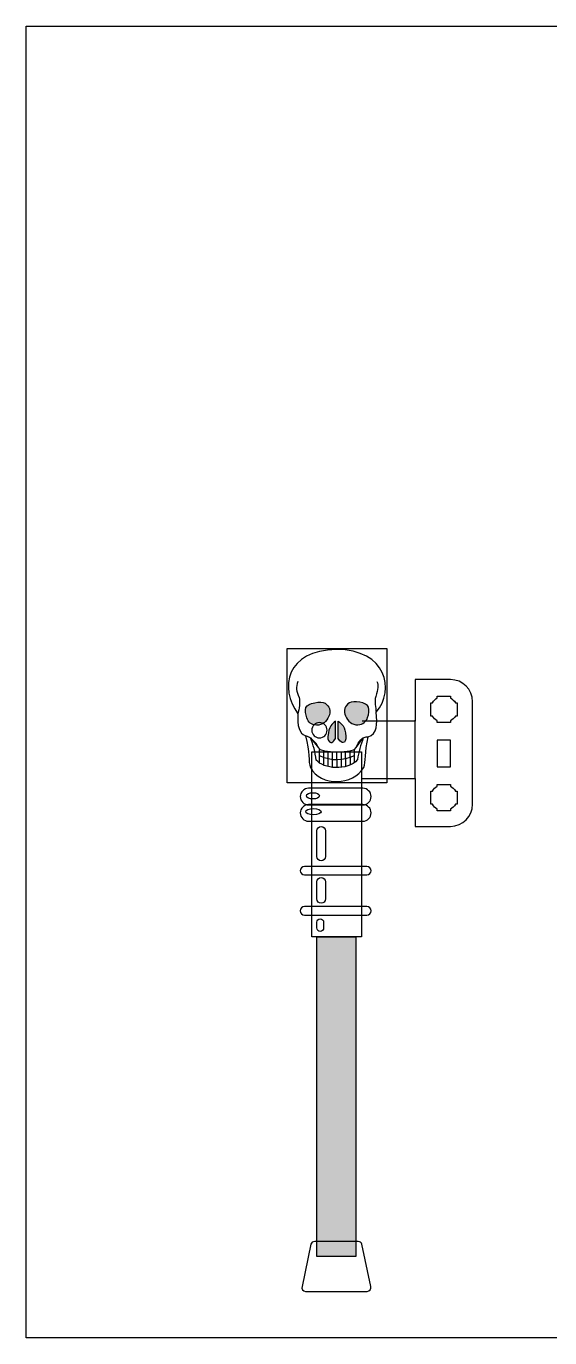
# Model space of a CAD drawing. Extents: x 0 to 879, y 0 to 842.
# Drawn here: x 0 to 336, y 0 to 842 of the extents above; entities that cross this region are included whole.
import ezdxf

# ---------------------------------------------------------------- set-up
doc = ezdxf.new("R2010")
doc.units = 0
doc.header["$MEASUREMENT"] = 0
doc.layers.add('LAYER_1', color=7, linetype='CONTINUOUS')

# ---------------------------------------------------------------- blocks, each defined once
blk = doc.blocks.new('BLOCK_3')
at = {"layer": 'LAYER_1'}
h = blk.add_hatch(color=7, dxfattribs=at)
h.dxf.hatch_style = 2
edge = h.paths.add_edge_path()
edge.add_spline(control_points=[(179.66, 404.53), (179.13, 402.58), (179.49, 400.08), (180.2, 397.88), (181.08, 395.13), (183.08, 393.49), (186.45, 393.22), (190.33, 393.12), (192.81, 395.38), (194.46, 399), (194.92, 400.1), (195.21, 401.93), (194.74, 403.95), (194.47, 404.97), (193.18, 406.5), (191.92, 407.28), (189.63, 408.66), (180.55, 407.88), (179.66, 404.53)], knot_values=[0, 0, 0, 0, 1, 1, 1, 2, 2, 2, 3, 3, 3, 4, 4, 4, 5, 5, 5, 6, 6, 6, 6], degree=3, periodic=0)
edge.add_line((179.66, 404.53), (179.66, 404.53))
edge = h.paths.add_edge_path()
edge.add_spline(control_points=[(219.81, 404.78), (220.34, 402.83), (219.97, 400.33), (219.27, 398.13), (218.39, 395.38), (216.39, 393.74), (213.02, 393.47), (209.13, 393.37), (206.66, 395.63), (205, 399.25), (204.55, 400.35), (204.26, 402.18), (204.72, 404.2), (205, 405.22), (206.29, 406.75), (207.54, 407.53), (209.84, 408.91), (218.92, 408.13), (219.81, 404.78)], knot_values=[0, 0, 0, 0, 1, 1, 1, 2, 2, 2, 3, 3, 3, 4, 4, 4, 5, 5, 5, 6, 6, 6, 6], degree=3, periodic=0)
edge.add_line((219.81, 404.78), (219.81, 404.78))
edge = h.paths.add_edge_path()
edge.add_spline(control_points=[(198.71, 395.74), (198.71, 395.74), (198.71, 384.74), (198.71, 384.74), (197.08, 382.26), (196.51, 382.08), (195.58, 382.13), (194.36, 382.12), (193.54, 383.95), (193.76, 386.04), (194.36, 392.68), (196.38, 394.05), (198.71, 395.74)], knot_values=[0, 0, 0, 0, 1, 1, 1, 2, 2, 2, 3, 3, 3, 4, 4, 4, 4], degree=3, periodic=0)
edge.add_line((198.71, 395.74), (198.71, 395.74))
edge = h.paths.add_edge_path()
edge.add_spline(control_points=[(200.37, 395.7), (200.37, 395.7), (200.37, 384.69), (200.37, 384.69), (201.99, 382.22), (202.56, 382.03), (203.49, 382.08), (204.71, 382.08), (205.53, 383.91), (205.31, 386), (204.71, 392.64), (202.7, 394.01), (200.37, 395.7)], knot_values=[0, 0, 0, 0, 1, 1, 1, 2, 2, 2, 3, 3, 3, 4, 4, 4, 4], degree=3, periodic=0)
edge.add_line((200.37, 395.7), (200.37, 395.7))
blk.add_lwpolyline([(167.65, 442.52), (231.52, 442.52), (231.52, 356.27), (167.65, 356.27), (167.65, 442.52)], dxfattribs=at)
at = {"layer": 'LAYER_1', "color": 7}
for points in [[(188.45, 369.07), (188.45, 377.65)], [(191.11, 367.49), (191.2, 376.91)], [(193.95, 366.83), (194, 376.44)], [(199.64, 366), (199.59, 376.11)], [(202.53, 366.37), (202.48, 376.16)], [(205.19, 366.79), (205.09, 376.44)], [(208.22, 367.91), (208.08, 376.81)], [(210.88, 369.45), (210.78, 377.7)]]:
    blk.add_lwpolyline(points, dxfattribs=at)
at = {"layer": 'LAYER_1'}
for points, knots in [([(174.54, 400.48), (162.48, 417.02), (166.94, 441.4), (199.18, 441.78), (231.46, 441.83), (237.04, 415.9), (224.75, 401.55), (225.54, 393.92), (225.57, 387.5), (219.69, 385.83), (217.3, 375.75), (218.19, 369.4), (216.76, 366.12), (210.06, 354.28), (189.14, 353.74), (182.53, 365.98), (181, 369.83), (182.3, 376.12), (179.33, 386.41), (175.24, 387.98), (174.02, 392.88), (174.54, 400.48)], [0, 0, 0, 0, 1, 1, 1, 2, 2, 2, 3, 3, 3, 4, 4, 4, 5, 5, 5, 6, 6, 6, 7, 7, 7, 7]), ([(174.54, 421.26), (172.9, 417.46), (173.68, 415.04), (175.23, 410.99), (176.2, 408.48), (175.02, 403.46), (174.54, 400.48)], [0, 0, 0, 0, 1, 1, 1, 2, 2, 2, 2]), ([(225.15, 421.26), (226.3, 418.86), (226.09, 416.46), (224.5, 411.57), (223.42, 408.72), (224.51, 404.39), (224.75, 401.55)], [0, 0, 0, 0, 1, 1, 1, 2, 2, 2, 2]), ([(179.66, 404.53), (179.13, 402.58), (179.49, 400.08), (180.2, 397.88), (181.08, 395.13), (183.08, 393.49), (186.45, 393.22), (190.33, 393.12), (192.81, 395.38), (194.46, 399), (194.92, 400.1), (195.21, 401.93), (194.74, 403.95), (194.47, 404.97), (193.18, 406.5), (191.92, 407.28), (189.63, 408.66), (180.55, 407.88), (179.66, 404.53)], [0, 0, 0, 0, 1, 1, 1, 2, 2, 2, 3, 3, 3, 4, 4, 4, 5, 5, 5, 6, 6, 6, 6]), ([(219.81, 404.78), (220.34, 402.83), (219.97, 400.33), (219.27, 398.13), (218.39, 395.38), (216.39, 393.74), (213.02, 393.47), (209.13, 393.37), (206.66, 395.63), (205, 399.25), (204.55, 400.35), (204.26, 402.18), (204.72, 404.2), (205, 405.22), (206.29, 406.75), (207.54, 407.53), (209.84, 408.91), (218.92, 408.13), (219.81, 404.78)], [0, 0, 0, 0, 1, 1, 1, 2, 2, 2, 3, 3, 3, 4, 4, 4, 5, 5, 5, 6, 6, 6, 6]), ([(198.71, 395.74), (198.71, 395.74), (198.71, 384.74), (198.71, 384.74), (197.08, 382.26), (196.51, 382.08), (195.58, 382.13), (194.36, 382.12), (193.54, 383.95), (193.76, 386.04), (194.36, 392.68), (196.38, 394.05), (198.71, 395.74)], [0, 0, 0, 0, 1, 1, 1, 2, 2, 2, 3, 3, 3, 4, 4, 4, 4]), ([(200.37, 395.7), (200.37, 395.7), (200.37, 384.69), (200.37, 384.69), (201.99, 382.22), (202.56, 382.03), (203.49, 382.08), (204.71, 382.08), (205.53, 383.91), (205.31, 386), (204.71, 392.64), (202.7, 394.01), (200.37, 395.7)], [0, 0, 0, 0, 1, 1, 1, 2, 2, 2, 3, 3, 3, 4, 4, 4, 4])]:
    blk.add_open_spline(points, degree=3, knots=knots, dxfattribs=at)
at = {"layer": 'LAYER_1', "color": 7}
for points, knots in [([(174.54, 400.48), (162.48, 417.02), (166.94, 441.4), (199.18, 441.78), (231.46, 441.83), (237.04, 415.9), (224.75, 401.55), (225.54, 393.92), (225.57, 387.5), (219.69, 385.83), (217.3, 375.75), (218.19, 369.4), (216.76, 366.12), (210.06, 354.28), (189.14, 353.74), (182.53, 365.98), (181, 369.83), (182.3, 376.12), (179.33, 386.41), (175.24, 387.98), (174.02, 392.88), (174.54, 400.48)], [0, 0, 0, 0, 1, 1, 1, 2, 2, 2, 3, 3, 3, 4, 4, 4, 5, 5, 5, 6, 6, 6, 7, 7, 7, 7]), ([(174.54, 421.26), (172.9, 417.46), (173.68, 415.04), (175.23, 410.99), (176.2, 408.48), (175.02, 403.46), (174.54, 400.48)], [0, 0, 0, 0, 1, 1, 1, 2, 2, 2, 2]), ([(225.15, 421.26), (226.3, 418.86), (226.09, 416.46), (224.5, 411.57), (223.42, 408.72), (224.51, 404.39), (224.75, 401.55)], [0, 0, 0, 0, 1, 1, 1, 2, 2, 2, 2]), ([(182.53, 385.11), (184.49, 380.64), (185.54, 375.81), (186.26, 370.84), (190.75, 365.16), (206.22, 363.49), (212.83, 371.12), (213.28, 375.87), (214.94, 380.48), (216.47, 385.11), (216.47, 385.11), (211.93, 378.96), (211.93, 378.96), (211.4, 375.11), (188.31, 375.36), (187.61, 378.78), (187.61, 378.78), (182.53, 385.11), (182.53, 385.11)], [0, 0, 0, 0, 1, 1, 1, 2, 2, 2, 3, 3, 3, 4, 4, 4, 5, 5, 5, 6, 6, 6, 6])]:
    blk.add_open_spline(points, degree=3, knots=knots, dxfattribs=at)
at = {"layer": 'LAYER_1'}
for points in [[(187.61, 378.78), (186.63, 382.07), (182.72, 385.35), (179.33, 386.41)], [(211.93, 378.96), (213.48, 382.87), (215.58, 385.67), (219.69, 385.83)]]:
    blk.add_open_spline(points, degree=3, dxfattribs=at)
at = {"layer": 'LAYER_1', "color": 7}
for points in [[(187.61, 378.78), (186.63, 382.07), (182.72, 385.35), (179.33, 386.41)], [(211.93, 378.96), (213.48, 382.87), (215.58, 385.67), (219.69, 385.83)], [(210.69, 373.5), (203.08, 370.19), (196.32, 369.95), (188.5, 373.5)], [(196.75, 366.32), (196.75, 366.51), (196.79, 376.21), (196.79, 376.21)]]:
    blk.add_open_spline(points, degree=3, dxfattribs=at)
blk = doc.blocks.new('BLOCK_2')
at = {"layer": 'LAYER_1'}
h = blk.add_hatch(color=250, dxfattribs=at)
h.dxf.hatch_style = 2
h.paths.add_polyline_path([(211.73, 52.22), (186.69, 52.22), (186.69, 257.34), (211.73, 257.34)])
for points in [[(0, 841.89), (878.58, 841.89), (878.58, 0), (0, 0), (0, 841.89)], [(211.73, 52.22), (186.69, 52.22), (186.69, 257.34), (211.73, 257.34), (211.73, 52.22)]]:
    blk.add_lwpolyline(points, dxfattribs=at)
at = {"layer": 'LAYER_1', "color": 250}
for points in [[(249.83, 358.95), (249.83, 396.53)], [(211.73, 52.22), (186.69, 52.22), (186.69, 257.34), (211.73, 257.34), (211.73, 52.22)]]:
    blk.add_lwpolyline(points, dxfattribs=at)
at = {"layer": 'LAYER_1', "color": 7}
blk.add_lwpolyline([(264.01, 366.52), (272.52, 366.52), (272.52, 383.53), (264.01, 383.53), (264.01, 366.52)], dxfattribs=at)
at = {"layer": 'LAYER_1', "color": 250}
for points, knots in [([(215.73, 358.95), (215.73, 358.95), (249.83, 358.95), (249.83, 358.95), (249.83, 358.95), (249.83, 328.26), (249.83, 328.26), (249.83, 328.26), (272.51, 328.26), (272.51, 328.26), (280.34, 328.26), (286.68, 334.61), (286.68, 342.43), (286.68, 342.43), (286.68, 408.32), (286.68, 408.32), (286.68, 416.15), (280.34, 422.5), (272.51, 422.5), (272.51, 422.5), (249.83, 422.5), (249.83, 422.5), (249.83, 422.5), (249.83, 395.8), (249.83, 395.8), (249.83, 395.8), (215.73, 395.8), (215.73, 395.8)], [0, 0, 0, 0, 1, 1, 1, 2, 2, 2, 3, 3, 3, 4, 4, 4, 5, 5, 5, 6, 6, 6, 7, 7, 7, 8, 8, 8, 9, 9, 9, 9]), ([(193.25, 389.97), (193.25, 387.25), (191.05, 385.05), (188.33, 385.05), (185.61, 385.05), (183.41, 387.25), (183.41, 389.97), (183.41, 392.69), (185.61, 394.89), (188.33, 394.89), (191.05, 394.89), (193.25, 392.69), (193.25, 389.97)], [0, 0, 0, 0, 1, 1, 1, 2, 2, 2, 3, 3, 3, 4, 4, 4, 4]), ([(216.17, 342.08), (216.17, 342.08), (181.34, 342.08), (181.34, 342.08), (178.41, 342.08), (176.01, 344.48), (176.01, 347.41), (176.01, 350.34), (178.41, 352.74), (181.34, 352.74), (181.34, 352.74), (216.17, 352.74), (216.17, 352.74), (219.1, 352.74), (221.5, 350.34), (221.5, 347.41), (221.5, 344.48), (219.1, 342.08), (216.17, 342.08)], [0, 0, 0, 0, 1, 1, 1, 2, 2, 2, 3, 3, 3, 4, 4, 4, 5, 5, 5, 6, 6, 6, 6]), ([(188.33, 347.87), (188.33, 348.98), (186.46, 349.89), (184.16, 349.89), (181.86, 349.89), (180, 348.98), (180, 347.87), (180, 346.75), (181.86, 345.85), (184.16, 345.85), (186.46, 345.85), (188.33, 346.75), (188.33, 347.87)], [0, 0, 0, 0, 1, 1, 1, 2, 2, 2, 3, 3, 3, 4, 4, 4, 4]), ([(216.17, 331.59), (216.17, 331.59), (181.34, 331.59), (181.34, 331.59), (178.41, 331.59), (176.01, 333.98), (176.01, 336.92), (176.01, 339.85), (178.41, 342.25), (181.34, 342.25), (181.34, 342.25), (216.17, 342.25), (216.17, 342.25), (219.1, 342.25), (221.5, 339.85), (221.5, 336.92), (221.5, 333.98), (219.1, 331.59), (216.17, 331.59)], [0, 0, 0, 0, 1, 1, 1, 2, 2, 2, 3, 3, 3, 4, 4, 4, 5, 5, 5, 6, 6, 6, 6]), ([(189.5, 337.64), (189.5, 338.75), (187.26, 339.64), (184.5, 339.64), (181.74, 339.64), (179.5, 338.75), (179.5, 337.64), (179.5, 336.54), (181.74, 335.64), (184.5, 335.64), (187.26, 335.64), (189.5, 336.54), (189.5, 337.64)], [0, 0, 0, 0, 1, 1, 1, 2, 2, 2, 3, 3, 3, 4, 4, 4, 4]), ([(189.47, 328.26), (189.47, 328.26), (189.47, 328.26), (189.47, 328.26), (187.94, 328.26), (186.69, 327), (186.69, 325.48), (186.69, 325.48), (186.69, 308.92), (186.69, 308.92), (186.69, 307.39), (187.94, 306.14), (189.47, 306.14), (191, 306.14), (192.25, 307.39), (192.25, 308.92), (192.25, 308.92), (192.25, 325.48), (192.25, 325.48), (192.25, 327), (191, 328.26), (189.47, 328.26)], [0, 0, 0, 0, 1, 1, 1, 2, 2, 2, 3, 3, 3, 4, 4, 4, 5, 5, 5, 6, 6, 6, 7, 7, 7, 7]), ([(218.79, 297.12), (218.79, 297.12), (178.71, 297.12), (178.71, 297.12), (177.23, 297.12), (176.01, 298.34), (176.01, 299.83), (176.01, 301.32), (177.23, 302.53), (178.71, 302.53), (178.71, 302.53), (218.79, 302.53), (218.79, 302.53), (220.28, 302.53), (221.5, 301.32), (221.5, 299.83), (221.5, 298.34), (220.28, 297.12), (218.79, 297.12)], [0, 0, 0, 0, 1, 1, 1, 2, 2, 2, 3, 3, 3, 4, 4, 4, 5, 5, 5, 6, 6, 6, 6]), ([(189.47, 295.39), (189.47, 295.39), (189.47, 295.39), (189.47, 295.39), (187.94, 295.39), (186.69, 294.14), (186.69, 292.61), (186.69, 292.61), (186.69, 281.67), (186.69, 281.67), (186.69, 280.14), (187.94, 278.89), (189.47, 278.89), (191, 278.89), (192.25, 280.14), (192.25, 281.67), (192.25, 281.67), (192.25, 292.61), (192.25, 292.61), (192.25, 294.14), (191, 295.39), (189.47, 295.39)], [0, 0, 0, 0, 1, 1, 1, 2, 2, 2, 3, 3, 3, 4, 4, 4, 5, 5, 5, 6, 6, 6, 7, 7, 7, 7]), ([(218.79, 271.35), (218.79, 271.35), (178.71, 271.35), (178.71, 271.35), (177.23, 271.35), (176.01, 272.57), (176.01, 274.05), (176.01, 275.54), (177.23, 276.76), (178.71, 276.76), (178.71, 276.76), (218.79, 276.76), (218.79, 276.76), (220.28, 276.76), (221.5, 275.54), (221.5, 274.05), (221.5, 272.57), (220.28, 271.35), (218.79, 271.35)], [0, 0, 0, 0, 1, 1, 1, 2, 2, 2, 3, 3, 3, 4, 4, 4, 5, 5, 5, 6, 6, 6, 6]), ([(188.84, 268.89), (188.84, 268.89), (188.84, 268.89), (188.84, 268.89), (187.66, 268.89), (186.69, 267.92), (186.69, 266.73), (186.69, 266.73), (186.69, 263.05), (186.69, 263.05), (186.69, 261.86), (187.66, 260.89), (188.84, 260.89), (190.03, 260.89), (191, 261.86), (191, 263.05), (191, 263.05), (191, 266.73), (191, 266.73), (191, 267.92), (190.03, 268.89), (188.84, 268.89)], [0, 0, 0, 0, 1, 1, 1, 2, 2, 2, 3, 3, 3, 4, 4, 4, 5, 5, 5, 6, 6, 6, 7, 7, 7, 7]), ([(219.05, 29.79), (219.05, 29.79), (179.41, 29.79), (179.41, 29.79), (177.79, 29.79), (176.77, 31.25), (177.14, 32.97), (177.14, 32.97), (182.84, 60.09), (182.84, 60.09), (183.03, 61.02), (184.12, 61.76), (185.26, 61.76), (185.26, 61.76), (213.2, 61.76), (213.2, 61.76), (214.34, 61.76), (215.43, 61.02), (215.62, 60.09), (215.62, 60.09), (221.32, 32.97), (221.32, 32.97), (221.69, 31.25), (220.67, 29.79), (219.05, 29.79)], [0, 0, 0, 0, 1, 1, 1, 2, 2, 2, 3, 3, 3, 4, 4, 4, 5, 5, 5, 6, 6, 6, 7, 7, 7, 8, 8, 8, 8])]:
    blk.add_open_spline(points, degree=3, knots=knots, dxfattribs=at)
at = {"layer": 'LAYER_1', "color": 7}
for points in [[(259.76, 399.12), (259.76, 399.12), (260.9, 399.12), (260.9, 399.12), (261.64, 397.83), (262.72, 396.75), (264.01, 396.01), (264.01, 396.01), (264.01, 394.87), (264.01, 394.87), (264.01, 394.87), (268.26, 394.87), (268.26, 394.87), (268.26, 394.87), (272.52, 394.87), (272.52, 394.87), (272.52, 394.87), (272.52, 396.01), (272.52, 396.01), (273.81, 396.75), (274.88, 397.83), (275.63, 399.12), (275.63, 399.12), (276.77, 399.12), (276.77, 399.12), (276.77, 399.12), (276.77, 403.37), (276.77, 403.37), (276.77, 403.37), (276.77, 407.63), (276.77, 407.63), (276.77, 407.63), (275.63, 407.63), (275.63, 407.63), (274.88, 408.92), (273.81, 409.99), (272.52, 410.74), (272.52, 410.74), (272.52, 411.88), (272.52, 411.88), (272.52, 411.88), (268.26, 411.88), (268.26, 411.88), (268.26, 411.88), (264.01, 411.88), (264.01, 411.88), (264.01, 411.88), (264.01, 410.74), (264.01, 410.74), (262.72, 409.99), (261.64, 408.92), (260.9, 407.63), (260.9, 407.63), (259.76, 407.63), (259.76, 407.63), (259.76, 407.63), (259.76, 403.37), (259.76, 403.37), (259.76, 403.37), (259.76, 399.12), (259.76, 399.12)], [(259.76, 342.43), (259.76, 342.43), (260.9, 342.43), (260.9, 342.43), (261.64, 341.14), (262.72, 340.06), (264.01, 339.32), (264.01, 339.32), (264.01, 338.18), (264.01, 338.18), (264.01, 338.18), (268.26, 338.18), (268.26, 338.18), (268.26, 338.18), (272.52, 338.18), (272.52, 338.18), (272.52, 338.18), (272.52, 339.32), (272.52, 339.32), (273.81, 340.06), (274.88, 341.14), (275.63, 342.43), (275.63, 342.43), (276.77, 342.43), (276.77, 342.43), (276.77, 342.43), (276.77, 346.68), (276.77, 346.68), (276.77, 346.68), (276.77, 350.93), (276.77, 350.93), (276.77, 350.93), (275.63, 350.93), (275.63, 350.93), (274.88, 352.22), (273.81, 353.3), (272.52, 354.05), (272.52, 354.05), (272.52, 355.19), (272.52, 355.19), (272.52, 355.19), (268.26, 355.19), (268.26, 355.19), (268.26, 355.19), (264.01, 355.19), (264.01, 355.19), (264.01, 355.19), (264.01, 354.05), (264.01, 354.05), (262.72, 353.3), (261.64, 352.22), (260.9, 350.93), (260.9, 350.93), (259.76, 350.93), (259.76, 350.93), (259.76, 350.93), (259.76, 346.68), (259.76, 346.68), (259.76, 346.68), (259.76, 342.43), (259.76, 342.43)]]:
    blk.add_open_spline(points, degree=3, knots=[0, 0, 0, 0, 1, 1, 1, 2, 2, 2, 3, 3, 3, 4, 4, 4, 5, 5, 5, 6, 6, 6, 7, 7, 7, 8, 8, 8, 9, 9, 9, 10, 10, 10, 11, 11, 11, 12, 12, 12, 13, 13, 13, 14, 14, 14, 15, 15, 15, 16, 16, 16, 17, 17, 17, 18, 18, 18, 19, 19, 19, 20, 20, 20, 20], dxfattribs=at)
at = {"layer": 'LAYER_1'}
for points, knots in [([(193.25, 389.97), (193.25, 387.25), (191.05, 385.05), (188.33, 385.05), (185.61, 385.05), (183.41, 387.25), (183.41, 389.97), (183.41, 392.69), (185.61, 394.89), (188.33, 394.89), (191.05, 394.89), (193.25, 392.69), (193.25, 389.97)], [0, 0, 0, 0, 1, 1, 1, 2, 2, 2, 3, 3, 3, 4, 4, 4, 4]), ([(216.17, 342.08), (216.17, 342.08), (181.34, 342.08), (181.34, 342.08), (178.41, 342.08), (176.01, 344.48), (176.01, 347.41), (176.01, 350.34), (178.41, 352.74), (181.34, 352.74), (181.34, 352.74), (216.17, 352.74), (216.17, 352.74), (219.1, 352.74), (221.5, 350.34), (221.5, 347.41), (221.5, 344.48), (219.1, 342.08), (216.17, 342.08)], [0, 0, 0, 0, 1, 1, 1, 2, 2, 2, 3, 3, 3, 4, 4, 4, 5, 5, 5, 6, 6, 6, 6]), ([(188.33, 347.87), (188.33, 348.98), (186.46, 349.89), (184.16, 349.89), (181.86, 349.89), (180, 348.98), (180, 347.87), (180, 346.75), (181.86, 345.85), (184.16, 345.85), (186.46, 345.85), (188.33, 346.75), (188.33, 347.87)], [0, 0, 0, 0, 1, 1, 1, 2, 2, 2, 3, 3, 3, 4, 4, 4, 4]), ([(216.17, 331.59), (216.17, 331.59), (181.34, 331.59), (181.34, 331.59), (178.41, 331.59), (176.01, 333.98), (176.01, 336.92), (176.01, 339.85), (178.41, 342.25), (181.34, 342.25), (181.34, 342.25), (216.17, 342.25), (216.17, 342.25), (219.1, 342.25), (221.5, 339.85), (221.5, 336.92), (221.5, 333.98), (219.1, 331.59), (216.17, 331.59)], [0, 0, 0, 0, 1, 1, 1, 2, 2, 2, 3, 3, 3, 4, 4, 4, 5, 5, 5, 6, 6, 6, 6]), ([(189.5, 337.64), (189.5, 338.75), (187.26, 339.64), (184.5, 339.64), (181.74, 339.64), (179.5, 338.75), (179.5, 337.64), (179.5, 336.54), (181.74, 335.64), (184.5, 335.64), (187.26, 335.64), (189.5, 336.54), (189.5, 337.64)], [0, 0, 0, 0, 1, 1, 1, 2, 2, 2, 3, 3, 3, 4, 4, 4, 4]), ([(189.47, 328.26), (189.47, 328.26), (189.47, 328.26), (189.47, 328.26), (187.94, 328.26), (186.69, 327), (186.69, 325.48), (186.69, 325.48), (186.69, 308.92), (186.69, 308.92), (186.69, 307.39), (187.94, 306.14), (189.47, 306.14), (191, 306.14), (192.25, 307.39), (192.25, 308.92), (192.25, 308.92), (192.25, 325.48), (192.25, 325.48), (192.25, 327), (191, 328.26), (189.47, 328.26)], [0, 0, 0, 0, 1, 1, 1, 2, 2, 2, 3, 3, 3, 4, 4, 4, 5, 5, 5, 6, 6, 6, 7, 7, 7, 7]), ([(218.79, 297.12), (218.79, 297.12), (178.71, 297.12), (178.71, 297.12), (177.23, 297.12), (176.01, 298.34), (176.01, 299.83), (176.01, 301.32), (177.23, 302.53), (178.71, 302.53), (178.71, 302.53), (218.79, 302.53), (218.79, 302.53), (220.28, 302.53), (221.5, 301.32), (221.5, 299.83), (221.5, 298.34), (220.28, 297.12), (218.79, 297.12)], [0, 0, 0, 0, 1, 1, 1, 2, 2, 2, 3, 3, 3, 4, 4, 4, 5, 5, 5, 6, 6, 6, 6]), ([(189.47, 295.39), (189.47, 295.39), (189.47, 295.39), (189.47, 295.39), (187.94, 295.39), (186.69, 294.14), (186.69, 292.61), (186.69, 292.61), (186.69, 281.67), (186.69, 281.67), (186.69, 280.14), (187.94, 278.89), (189.47, 278.89), (191, 278.89), (192.25, 280.14), (192.25, 281.67), (192.25, 281.67), (192.25, 292.61), (192.25, 292.61), (192.25, 294.14), (191, 295.39), (189.47, 295.39)], [0, 0, 0, 0, 1, 1, 1, 2, 2, 2, 3, 3, 3, 4, 4, 4, 5, 5, 5, 6, 6, 6, 7, 7, 7, 7]), ([(218.79, 271.35), (218.79, 271.35), (178.71, 271.35), (178.71, 271.35), (177.23, 271.35), (176.01, 272.57), (176.01, 274.05), (176.01, 275.54), (177.23, 276.76), (178.71, 276.76), (178.71, 276.76), (218.79, 276.76), (218.79, 276.76), (220.28, 276.76), (221.5, 275.54), (221.5, 274.05), (221.5, 272.57), (220.28, 271.35), (218.79, 271.35)], [0, 0, 0, 0, 1, 1, 1, 2, 2, 2, 3, 3, 3, 4, 4, 4, 5, 5, 5, 6, 6, 6, 6]), ([(188.84, 268.89), (188.84, 268.89), (188.84, 268.89), (188.84, 268.89), (187.66, 268.89), (186.69, 267.92), (186.69, 266.73), (186.69, 266.73), (186.69, 263.05), (186.69, 263.05), (186.69, 261.86), (187.66, 260.89), (188.84, 260.89), (190.03, 260.89), (191, 261.86), (191, 263.05), (191, 263.05), (191, 266.73), (191, 266.73), (191, 267.92), (190.03, 268.89), (188.84, 268.89)], [0, 0, 0, 0, 1, 1, 1, 2, 2, 2, 3, 3, 3, 4, 4, 4, 5, 5, 5, 6, 6, 6, 7, 7, 7, 7]), ([(219.05, 29.79), (219.05, 29.79), (179.41, 29.79), (179.41, 29.79), (177.79, 29.79), (176.77, 31.25), (177.14, 32.97), (177.14, 32.97), (182.84, 60.09), (182.84, 60.09), (183.03, 61.02), (184.12, 61.76), (185.26, 61.76), (185.26, 61.76), (213.2, 61.76), (213.2, 61.76), (214.34, 61.76), (215.43, 61.02), (215.62, 60.09), (215.62, 60.09), (221.32, 32.97), (221.32, 32.97), (221.69, 31.25), (220.67, 29.79), (219.05, 29.79)], [0, 0, 0, 0, 1, 1, 1, 2, 2, 2, 3, 3, 3, 4, 4, 4, 5, 5, 5, 6, 6, 6, 7, 7, 7, 8, 8, 8, 8])]:
    blk.add_open_spline(points, degree=3, knots=knots, dxfattribs=at)
blk.add_blockref('BLOCK_3', (0, 0), dxfattribs=at)

msp = doc.modelspace()

# ---------------------------------------------------------------- linework, layer by layer
at = {"layer": 'LAYER_1'}
for points in [[(0, 841.89), (878.58, 841.89), (878.58, 0), (0, 0), (0, 841.89)], [(215.34, 257.28), (183.41, 257.28), (183.41, 376.06), (215.34, 376.06), (215.34, 257.28)]]:
    msp.add_lwpolyline(points, dxfattribs=at)
at = {"layer": 'LAYER_1', "color": 250}
msp.add_lwpolyline([(215.34, 257.28), (183.41, 257.28), (183.41, 376.06), (215.34, 376.06), (215.34, 257.28)], dxfattribs=at)

# ---------------------------------------------------------------- block references
at = {"layer": 'LAYER_1'}
msp.add_blockref('BLOCK_2', (0, 0), dxfattribs=at)

doc.saveas('drawing.dxf')
